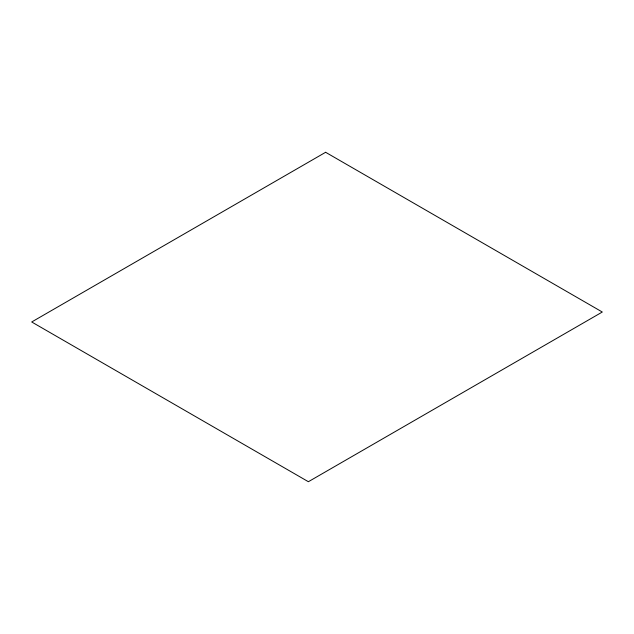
<?xml version="1.0" encoding="UTF-8"?>
<svg xmlns="http://www.w3.org/2000/svg" width="634" height="634" viewBox="0 0 634 634"><rect width="100%" height="100%" fill="white"/><g stroke="black" fill="none" stroke-linecap="round" stroke-linejoin="round"><path stroke-width="0.95" d="M325.622 152.287L31.7 321.977L308.378 481.713L602.3 312.023L325.622 152.287"/></g></svg>
